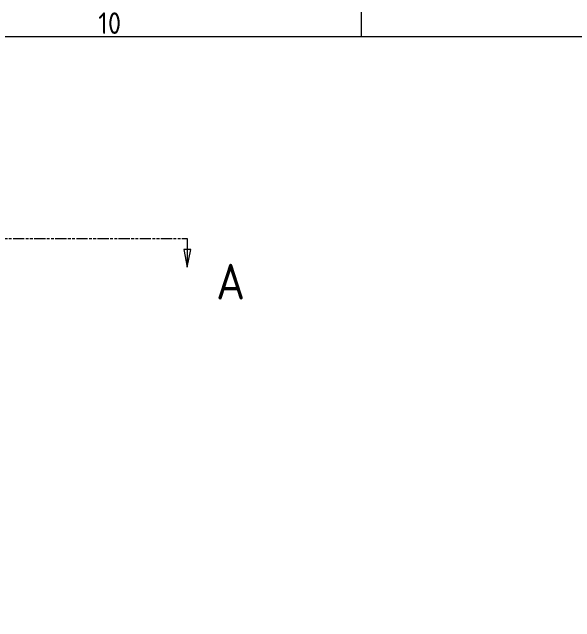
# Model space of a CAD drawing. Header units: millimetres. Extents: x 0 to 8410, y 0 to 5940.
# Drawn here: x 1615 to 2400, y 4924 to 5774 of the extents above; entities that cross this region are included whole.
import ezdxf

# ---------------------------------------------------------------- set-up
doc = ezdxf.new("R2010")
doc.units = ezdxf.units.MM
doc.header["$LTSCALE"] = 10
doc.linetypes.add('CHAIN', pattern=[0.3543, 0.2362, -0.0295, 0.0591, -0.0295])
doc.linetypes.add('DOUBLE_DASH_CHAIN', pattern=[1.2403, 0.6614, -0.0827, 0.1654, -0.0827, 0.1654, -0.0827])
doc.layers.get('0').update_dxf_attribs({"color": 3, "lineweight": 5, "true_color": 0x00ff00})
doc.layers.add('경계(ISO)', color=7, linetype='Continuous', lineweight=5)
doc.layers.add('단면선(ISO)', color=7, linetype='CHAIN', lineweight=5)
doc.styles.add('문자 텍스트_PSTEK_POSCO', font='isocp.shx')
doc.styles.add('부품번호텍스트_PSTEK_POSCO', font='isocp.shx')

# ---------------------------------------------------------------- blocks, each defined once
blk = doc.blocks.new('경계 Default Border')
at = {"layer": '경계(ISO)'}
blk.add_line((210.25, 574), (210.25, 577.4), dxfattribs=at)
at = {"layer": '경계(ISO)', "flags": 128}
blk.add_lwpolyline([(20, 20), (20, 574), (821, 574), (821, 20), (20, 20)], dxfattribs=at)
at = {"layer": '경계(ISO)', "color": 2, "true_color": 0xffff00, "insert": (173.527, 574.371), "char_height": 3, "attachment_point": 7, "style": '문자 텍스트_PSTEK_POSCO'}
blk.add_mtext('10', dxfattribs=at)
blk = doc.blocks.new('2dTransSection0')
at = {"layer": '단면선(ISO)', "linetype": 'DOUBLE_DASH_CHAIN', "ltscale": 0.237558}
blk.add_line((17.256, 545.824), (185.952, 545.824), dxfattribs=at)
at = {"layer": '단면선(ISO)', "linetype": 'Continuous'}
for p, q in [((17.256, 545.824), (17.416, 545.824)), ((17.256, 545.824), (17.256, 544.324)), ((185.792, 545.824), (185.952, 545.824)), ((185.952, 545.824), (185.952, 544.324)), ((16.756, 544.324), (17.256, 541.824)), ((17.756, 544.324), (16.756, 544.324)), ((17.256, 544.324), (17.256, 541.824)), ((17.256, 541.824), (17.756, 544.324)), ((185.452, 544.324), (185.952, 541.824)), ((186.452, 544.324), (185.452, 544.324)), ((185.952, 544.324), (185.952, 541.824)), ((185.952, 541.824), (186.452, 544.324))]:
    blk.add_line(p, q, dxfattribs=at)
at = {"layer": '단면선(ISO)', "linetype": 'Continuous', "flags": 128}
for points in [[(16.756, 544.324), (17.256, 541.824), (17.756, 544.324), (16.756, 544.324)], [(185.452, 544.324), (185.952, 541.824), (186.452, 544.324), (185.452, 544.324)]]:
    blk.add_lwpolyline(points, dxfattribs=at)
at = {"layer": '단면선(ISO)'}
for points in [[(16.756, 544.324), (17.256, 541.824), (17.756, 544.324), (16.756, 544.324)], [(185.452, 544.324), (185.952, 541.824), (186.452, 544.324), (185.452, 544.324)]]:
    blk.add_solid(points, dxfattribs=at)
at = {"layer": '단면선(ISO)', "char_height": 5, "attachment_point": 7, "style": '부품번호텍스트_PSTEK_POSCO'}
for insert in [(9.28, 537.312), (189.976, 537.312)]:
    blk.add_mtext('A', dxfattribs=dict(at, insert=insert))

msp = doc.modelspace()

# ---------------------------------------------------------------- block references
at = {"xscale": 10, "yscale": 10, "zscale": 10}
msp.add_blockref('경계 Default Border', (0, 0), dxfattribs=at)
at = {"layer": '단면선(ISO)', "xscale": 10, "yscale": 10, "zscale": 10}
msp.add_blockref('2dTransSection0', (0, 0), dxfattribs=at)

doc.saveas('drawing.dxf')
